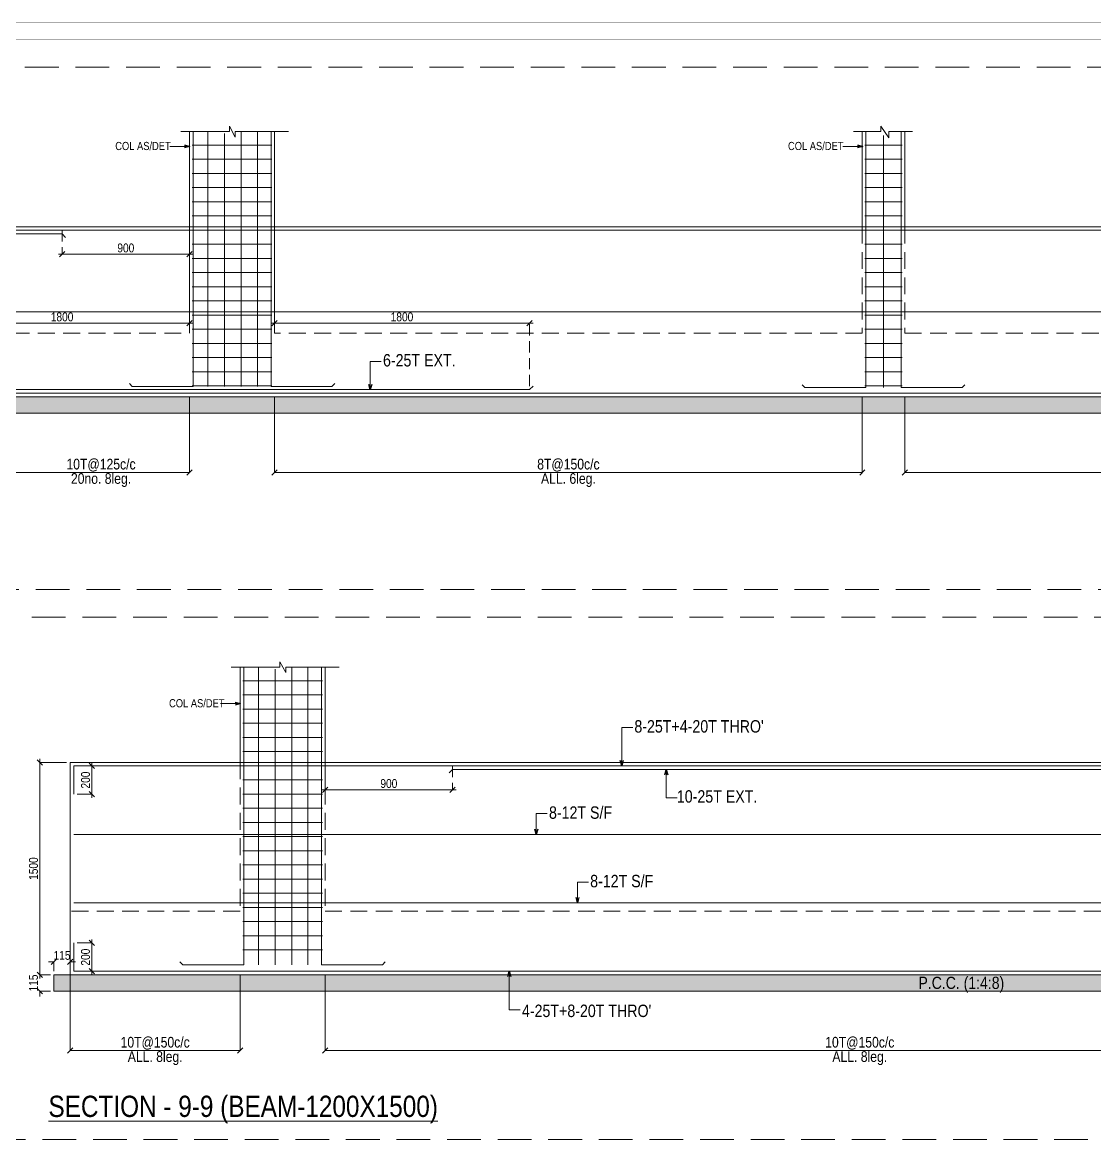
# Model space of a CAD drawing. Header units: millimetres. Extents: x 1112055 to 3390982, y -148532 to 766891.
# Drawn here: x 2384174 to 2414444, y 166506 to 198437 of the extents above; entities that cross this region are included whole.
import ezdxf

# ---------------------------------------------------------------- set-up
doc = ezdxf.new("R2010")
doc.units = ezdxf.units.MM
doc.header["$PDMODE"] = 35
doc.header["$PDSIZE"] = -25
doc.linetypes.add('Hidden', pattern=[9.525, 6.35, -3.175])
for name, color, linetype, lineweight in [('B FOOTING', 49, 'Continuous', 20), ('B HATCH', 250, 'Continuous', 0), ('B P.C.C', 251, 'Continuous', 0), ('B STEEL', 34, 'Continuous', 15), ('B STEEL TEXT', 7, 'Continuous', 15), ('B TITLE BLOCK', 250, 'Continuous', 0), ('B-COL NO', 7, 'Continuous', 5), ('B-ST DIM', 250, 'Continuous', 18), ('P STEEL', 7, 'Continuous', 30)]:
    doc.layers.add(name, color=color, linetype=linetype, lineweight=lineweight)
doc.styles.add('ARIAL', font='arial.ttf')
doc.styles.add('Q1', font='g13f12d.shx', dxfattribs={"width": 0.8})
doc.styles.add('SWINC', font='swissc.ttf')
doc.styles.add('SWINS', font='swissc.ttf')
doc.dimstyles.new('BH-STD', dxfattribs={"dimscale": 0, "dimtxt": 230, "dimasz": 125, "dimexe": 0, "dimexo": 100, "dimgap": 50, "dimtad": 1, "dimdec": 0, "dimzin": 1, "dimdsep": 46, "dimtxsty": 'Q1', "dimblk": 'ARCHTICK', "dimcen": 1, "dimdle": 100, "dimclrd": 250, "dimclre": 250, "dimclrt": 256, "dimadec": 0, "dimazin": 0, "dimtfac": 1, "dimtdec": 0, "dimtix": 1, "dimtofl": 0, "dimtmove": 0, "dimatfit": 2, "dimfxl": 1, "dimtolj": 1, "dimtzin": 0, "dimlwd": 9, "dimlwe": 9, "dimarcsym": 0})
doc.dimstyles.new('BHOOMI', dxfattribs={"dimtxt": 230, "dimasz": 150, "dimexe": 10, "dimexo": 0, "dimgap": 25, "dimtad": 1, "dimdec": 0, "dimzin": 0, "dimdsep": 46, "dimtxsty": 'SWINC', "dimblk": 'OBLIQUE', "dimcen": 0.09, "dimclrd": 250, "dimclre": 250, "dimclrt": 256, "dimaunit": 1, "dimadec": 3, "dimazin": 0, "dimtfac": 1, "dimtdec": 0, "dimtofl": 0, "dimtmove": 1, "dimatfit": 3, "dimfxl": 100, "dimtolj": 1, "dimtzin": 0, "dimlwd": 9, "dimlwe": 5, "dimarcsym": 0})
doc.dimstyles.new('DIM 1', dxfattribs={"dimscale": 0, "dimtxt": 230, "dimasz": 150, "dimexe": 0.18, "dimexo": 0.0625, "dimgap": 0.5, "dimtad": 1, "dimdec": 0, "dimzin": 0, "dimdsep": 46, "dimtxsty": 'ARIAL', "dimblk": 'OBLIQUE', "dimcen": 6, "dimse1": 1, "dimse2": 1, "dimclrd": 256, "dimclrt": 256, "dimadec": 0, "dimazin": 2, "dimtfac": 0.75, "dimtdec": 0, "dimtix": 1, "dimtofl": 0, "dimtmove": 1, "dimatfit": 3, "dimldrblk": 'OPEN30', "dimfxl": 0.18, "dimfrac": 1, "dimtolj": 1, "dimtzin": 0, "dimlwd": -1, "dimarcsym": 0})

# ---------------------------------------------------------------- blocks, each defined once
blk = doc.blocks.new('_Oblique')
at = {"color": 0, "linetype": 'ByBlock', "lineweight": -2}
blk.add_line((-0.5, -0.5), (0.5, 0.5), dxfattribs=at)
blk = doc.blocks.new('_Open30')
at = {"color": 0, "linetype": 'ByBlock', "lineweight": -2}
for p, q in [((-1, 0.27), (0, 0)), ((0, 0), (-1, -0.27)), ((0, 0), (-1, 0))]:
    blk.add_line(p, q, dxfattribs=at)
blk = doc.blocks.new('*D764')
at = {"layer": 'B-ST DIM', "color": 7, "linetype": 'Hidden', "lineweight": 9, "ltscale": 50, "transparency": 16777216}
blk.add_line((2385289, 192572), (2385289, 191894), dxfattribs=at)
at = {"layer": 'B-ST DIM', "color": 7, "lineweight": 9, "ltscale": 50, "transparency": 16777216}
for p, q in [((2388889, 192572), (2388889, 191894)), ((2385189, 191894), (2388989, 191894))]:
    blk.add_line(p, q, dxfattribs=at)
at = {"layer": 'Defpoints', "color": 0, "ltscale": 50, "transparency": 16777216}
for p in [(2385289, 192672), (2388889, 192672), (2388889, 191894)]:
    blk.add_point(p, dxfattribs=at)
at = {"layer": 'B-ST DIM', "color": 7, "lineweight": 9, "ltscale": 50, "transparency": 16777216, "xscale": 150, "yscale": 150, "zscale": 150, "rotation": 180}
blk.add_blockref('_Oblique', (2385289, 191894), dxfattribs=at)
at = {"layer": 'B-ST DIM', "color": 7, "lineweight": 9, "ltscale": 50, "transparency": 16777216, "xscale": 150, "yscale": 150, "zscale": 150}
blk.add_blockref('_Oblique', (2388889, 191894), dxfattribs=at)
at = {"layer": 'B-ST DIM', "color": 7, "ltscale": 50, "transparency": 16777216, "insert": (2387089, 192072), "char_height": 250, "attachment_point": 5, "style": 'SWINC'}
blk.add_mtext('\\A1;900', dxfattribs=at)
blk = doc.blocks.new('*D771')
at = {"layer": 'B-ST DIM', "color": 7, "lineweight": 9, "ltscale": 50, "transparency": 16777216}
for p, q in [((2388889, 192572), (2388889, 189946)), ((2381589, 189946), (2388989, 189946))]:
    blk.add_line(p, q, dxfattribs=at)
at = {"layer": 'B-ST DIM', "color": 7, "linetype": 'Hidden', "lineweight": 9, "ltscale": 50, "transparency": 16777216}
blk.add_line((2381689, 188172), (2381689, 189946), dxfattribs=at)
at = {"layer": 'Defpoints', "color": 0, "ltscale": 50, "transparency": 16777216}
for p in [(2388889, 192672), (2388889, 189946), (2381689, 188072)]:
    blk.add_point(p, dxfattribs=at)
at = {"layer": 'B-ST DIM', "color": 7, "lineweight": 9, "ltscale": 50, "transparency": 16777216, "xscale": 150, "yscale": 150, "zscale": 150, "rotation": 180}
blk.add_blockref('_Oblique', (2381689, 189946), dxfattribs=at)
at = {"layer": 'B-ST DIM', "color": 7, "lineweight": 9, "ltscale": 50, "transparency": 16777216, "xscale": 150, "yscale": 150, "zscale": 150}
blk.add_blockref('_Oblique', (2388889, 189946), dxfattribs=at)
at = {"layer": 'B-ST DIM', "color": 7, "ltscale": 50, "transparency": 16777216, "insert": (2385289, 190125), "char_height": 250, "attachment_point": 5, "style": 'SWINC'}
blk.add_mtext('\\A1;1800', dxfattribs=at)
blk = doc.blocks.new('*D772')
at = {"layer": 'B-ST DIM', "color": 7, "lineweight": 9, "ltscale": 50, "transparency": 16777216}
for p, q in [((2391289, 192572), (2391289, 189946)), ((2398589, 189946), (2391189, 189946))]:
    blk.add_line(p, q, dxfattribs=at)
at = {"layer": 'B-ST DIM', "color": 7, "linetype": 'Hidden', "lineweight": 9, "ltscale": 50, "transparency": 16777216}
blk.add_line((2398489, 188172), (2398489, 189946), dxfattribs=at)
at = {"layer": 'Defpoints', "color": 0, "ltscale": 50, "transparency": 16777216}
for p in [(2391289, 192672), (2391289, 189946), (2398489, 188072)]:
    blk.add_point(p, dxfattribs=at)
at = {"layer": 'B-ST DIM', "color": 7, "lineweight": 9, "ltscale": 50, "transparency": 16777216, "xscale": 150, "yscale": 150, "zscale": 150, "rotation": 180}
blk.add_blockref('_Oblique', (2391289, 189946), dxfattribs=at)
at = {"layer": 'B-ST DIM', "color": 7, "lineweight": 9, "ltscale": 50, "transparency": 16777216, "xscale": 150, "yscale": 150, "zscale": 150}
blk.add_blockref('_Oblique', (2398489, 189946), dxfattribs=at)
at = {"layer": 'B-ST DIM', "color": 7, "ltscale": 50, "transparency": 16777216, "insert": (2394889, 190125), "char_height": 250, "attachment_point": 5, "style": 'SWINC'}
blk.add_mtext('\\A1;1800', dxfattribs=at)
blk = doc.blocks.new('*D779')
at = {"layer": 'B-ST DIM', "color": 250, "lineweight": 5, "ltscale": 50, "transparency": 16777216}
for p, q in [((2383889, 187872), (2383889, 185722)), ((2388889, 187872), (2388889, 185722))]:
    blk.add_line(p, q, dxfattribs=at)
at = {"layer": 'B-ST DIM', "color": 250, "lineweight": 9, "ltscale": 50, "transparency": 16777216}
blk.add_line((2388889, 185732), (2383889, 185732), dxfattribs=at)
at = {"layer": 'Defpoints', "color": 0, "ltscale": 50, "transparency": 16777216}
for p in [(2383889, 187872), (2388889, 187872), (2383889, 185732)]:
    blk.add_point(p, dxfattribs=at)
at = {"layer": 'B-ST DIM', "color": 250, "lineweight": 9, "ltscale": 50, "transparency": 16777216, "xscale": 150, "yscale": 150, "zscale": 150, "rotation": 180}
blk.add_blockref('_Oblique', (2383889, 185732), dxfattribs=at)
at = {"layer": 'B-ST DIM', "color": 250, "lineweight": 9, "ltscale": 50, "transparency": 16777216, "xscale": 150, "yscale": 150, "zscale": 150}
blk.add_blockref('_Oblique', (2388889, 185732), dxfattribs=at)
at = {"layer": 'B-ST DIM', "color": 7, "ltscale": 50, "transparency": 16777216, "char_height": 300, "attachment_point": 5, "style": 'SWINC'}
for s, insert in [('\\A1;10T@125c/c', (2386389, 185939)), ('\\A1;20no. 8leg.', (2386389, 185518))]:
    blk.add_mtext(s, dxfattribs=dict(at, insert=insert))
blk = doc.blocks.new('*D780')
at = {"layer": 'B-ST DIM', "color": 250, "lineweight": 5, "ltscale": 50, "transparency": 16777216}
for p, q in [((2391289, 187872), (2391289, 185722)), ((2407890, 187872), (2407890, 185722))]:
    blk.add_line(p, q, dxfattribs=at)
at = {"layer": 'B-ST DIM', "color": 250, "lineweight": 9, "ltscale": 50, "transparency": 16777216}
blk.add_line((2391289, 185732), (2407890, 185732), dxfattribs=at)
at = {"layer": 'Defpoints', "color": 0, "ltscale": 50, "transparency": 16777216}
for p in [(2391289, 187872), (2407890, 187872), (2407890, 185732)]:
    blk.add_point(p, dxfattribs=at)
at = {"layer": 'B-ST DIM', "color": 250, "lineweight": 9, "ltscale": 50, "transparency": 16777216, "xscale": 150, "yscale": 150, "zscale": 150, "rotation": 180}
blk.add_blockref('_Oblique', (2391289, 185732), dxfattribs=at)
at = {"layer": 'B-ST DIM', "color": 250, "lineweight": 9, "ltscale": 50, "transparency": 16777216, "xscale": 150, "yscale": 150, "zscale": 150}
blk.add_blockref('_Oblique', (2407890, 185732), dxfattribs=at)
at = {"layer": 'B-ST DIM', "color": 7, "ltscale": 50, "transparency": 16777216, "char_height": 300, "attachment_point": 5, "style": 'SWINC'}
for s, insert in [('\\A1;8T@150c/c', (2399589, 185939)), ('\\A1;ALL. 6leg.', (2399589, 185518))]:
    blk.add_mtext(s, dxfattribs=dict(at, insert=insert))
blk = doc.blocks.new('*D781')
at = {"layer": 'B-ST DIM', "color": 250, "lineweight": 5, "ltscale": 50, "transparency": 16777216}
for p, q in [((2409090, 187872), (2409090, 185722)), ((2425370, 187872), (2425370, 185722))]:
    blk.add_line(p, q, dxfattribs=at)
at = {"layer": 'B-ST DIM', "color": 250, "lineweight": 9, "ltscale": 50, "transparency": 16777216}
blk.add_line((2425370, 185732), (2409090, 185732), dxfattribs=at)
at = {"layer": 'Defpoints', "color": 0, "ltscale": 50, "transparency": 16777216}
for p in [(2409090, 187872), (2425370, 187872), (2409090, 185732)]:
    blk.add_point(p, dxfattribs=at)
at = {"layer": 'B-ST DIM', "color": 250, "lineweight": 9, "ltscale": 50, "transparency": 16777216, "xscale": 150, "yscale": 150, "zscale": 150, "rotation": 180}
blk.add_blockref('_Oblique', (2409090, 185732), dxfattribs=at)
at = {"layer": 'B-ST DIM', "color": 250, "lineweight": 9, "ltscale": 50, "transparency": 16777216, "xscale": 150, "yscale": 150, "zscale": 150}
blk.add_blockref('_Oblique', (2425370, 185732), dxfattribs=at)
at = {"layer": 'B-ST DIM', "color": 7, "ltscale": 50, "transparency": 16777216, "char_height": 300, "attachment_point": 5, "style": 'SWINC'}
for s, insert in [('\\A1;8T@150c/c', (2417230, 185939)), ('\\A1;ALL. 6leg.', (2417230, 185518))]:
    blk.add_mtext(s, dxfattribs=dict(at, insert=insert))
blk = doc.blocks.new('*D2260')
at = {"layer": 'B-ST DIM', "color": 7, "lineweight": 9, "ltscale": 50, "transparency": 16777216}
for p, q in [((2385718, 172448), (2386130, 172448)), ((2386130, 171548), (2386130, 172548))]:
    blk.add_line(p, q, dxfattribs=at)
at = {"layer": 'B-ST DIM', "color": 7, "linetype": 'Hidden', "lineweight": 9, "ltscale": 50, "transparency": 16777216}
blk.add_line((2385718, 171648), (2386130, 171648), dxfattribs=at)
at = {"layer": 'Defpoints', "color": 0, "ltscale": 50, "transparency": 16777216}
for p in [(2385618, 172448), (2386130, 172448), (2385618, 171648)]:
    blk.add_point(p, dxfattribs=at)
at = {"layer": 'B-ST DIM', "color": 7, "lineweight": 9, "ltscale": 50, "transparency": 16777216, "xscale": 150, "yscale": 150, "zscale": 150}
for p, rotation in [((2386130, 172448), 90), ((2386130, 171648), 270)]:
    blk.add_blockref('_Oblique', p, dxfattribs=dict(at, rotation=rotation))
at = {"layer": 'B-ST DIM', "color": 7, "ltscale": 50, "transparency": 16777216, "insert": (2385951, 172048), "char_height": 250, "attachment_point": 5, "rotation": 90, "style": 'SWINC'}
blk.add_mtext('\\A1;200', dxfattribs=at)
blk = doc.blocks.new('*D2261')
at = {"layer": 'B-ST DIM', "color": 7, "lineweight": 9, "ltscale": 50, "transparency": 16777216}
for p, q in [((2384660, 171448), (2384660, 177648)), ((2385418, 177548), (2384660, 177548))]:
    blk.add_line(p, q, dxfattribs=at)
at = {"layer": 'B-ST DIM', "color": 7, "linetype": 'Hidden', "lineweight": 9, "ltscale": 50, "transparency": 16777216}
blk.add_line((2384958, 171548), (2384660, 171548), dxfattribs=at)
at = {"layer": 'Defpoints', "color": 0, "ltscale": 50, "transparency": 16777216}
for p in [(2384660, 177548), (2385518, 177548), (2385058, 171548)]:
    blk.add_point(p, dxfattribs=at)
at = {"layer": 'B-ST DIM', "color": 7, "lineweight": 9, "ltscale": 50, "transparency": 16777216, "xscale": 150, "yscale": 150, "zscale": 150}
for p, rotation in [((2384660, 177548), 90), ((2384660, 171548), 270)]:
    blk.add_blockref('_Oblique', p, dxfattribs=dict(at, rotation=rotation))
at = {"layer": 'B-ST DIM', "color": 7, "ltscale": 50, "transparency": 16777216, "insert": (2384482, 174548), "char_height": 250, "attachment_point": 5, "rotation": 90, "style": 'SWINC'}
blk.add_mtext('\\A1;1500', dxfattribs=at)
blk = doc.blocks.new('*D2262')
at = {"layer": 'B-ST DIM', "color": 7, "lineweight": 9, "ltscale": 50, "transparency": 16777216}
for p, q in [((2384660, 171548), (2384660, 171698)), ((2384958, 171088), (2384660, 171088)), ((2384660, 171088), (2384660, 170938))]:
    blk.add_line(p, q, dxfattribs=at)
at = {"layer": 'B-ST DIM', "color": 7, "linetype": 'Hidden', "lineweight": 9, "ltscale": 50, "transparency": 16777216}
blk.add_line((2384958, 171548), (2384660, 171548), dxfattribs=at)
at = {"layer": 'Defpoints', "color": 0, "ltscale": 50, "transparency": 16777216}
for p in [(2385058, 171548), (2384660, 171088), (2385058, 171088)]:
    blk.add_point(p, dxfattribs=at)
at = {"layer": 'B-ST DIM', "color": 7, "lineweight": 9, "ltscale": 50, "transparency": 16777216, "xscale": 150, "yscale": 150, "zscale": 150}
for p, rotation in [((2384660, 171548), 270), ((2384660, 171088), 90)]:
    blk.add_blockref('_Oblique', p, dxfattribs=dict(at, rotation=rotation))
at = {"layer": 'B-ST DIM', "color": 7, "ltscale": 50, "transparency": 16777216, "insert": (2384482, 171318), "char_height": 250, "attachment_point": 5, "rotation": 90, "style": 'SWINC'}
blk.add_mtext('\\A1;115', dxfattribs=at)
blk = doc.blocks.new('*D2263')
at = {"layer": 'B-ST DIM', "color": 7, "lineweight": 9, "ltscale": 50, "transparency": 16777216}
for p, q in [((2385058, 171918), (2384908, 171918)), ((2385518, 171648), (2385518, 171918)), ((2385518, 171918), (2385668, 171918))]:
    blk.add_line(p, q, dxfattribs=at)
at = {"layer": 'B-ST DIM', "color": 7, "linetype": 'Hidden', "lineweight": 9, "ltscale": 50, "transparency": 16777216}
blk.add_line((2385058, 171648), (2385058, 171918), dxfattribs=at)
at = {"layer": 'Defpoints', "color": 0, "ltscale": 50, "transparency": 16777216}
for p in [(2385518, 171918), (2385058, 171548), (2385518, 171548)]:
    blk.add_point(p, dxfattribs=at)
at = {"layer": 'B-ST DIM', "color": 7, "lineweight": 9, "ltscale": 50, "transparency": 16777216, "xscale": 150, "yscale": 150, "zscale": 150}
blk.add_blockref('_Oblique', (2385058, 171918), dxfattribs=at)
at = {"layer": 'B-ST DIM', "color": 7, "lineweight": 9, "ltscale": 50, "transparency": 16777216, "xscale": 150, "yscale": 150, "zscale": 150, "rotation": 180}
blk.add_blockref('_Oblique', (2385518, 171918), dxfattribs=at)
at = {"layer": 'B-ST DIM', "color": 7, "ltscale": 50, "transparency": 16777216, "insert": (2385288, 172097), "char_height": 250, "attachment_point": 5, "style": 'SWINC'}
blk.add_mtext('\\A1;115', dxfattribs=at)
blk = doc.blocks.new('*D2264')
at = {"layer": 'B-ST DIM', "color": 250, "lineweight": 5, "ltscale": 50, "transparency": 16777216}
for p, q in [((2385518, 171548), (2385518, 169398)), ((2390318, 171548), (2390318, 169398))]:
    blk.add_line(p, q, dxfattribs=at)
at = {"layer": 'B-ST DIM', "color": 250, "lineweight": 9, "ltscale": 50, "transparency": 16777216}
blk.add_line((2390318, 169408), (2385518, 169408), dxfattribs=at)
at = {"layer": 'Defpoints', "color": 0, "ltscale": 50, "transparency": 16777216}
for p in [(2385518, 171548), (2390318, 171548), (2385518, 169408)]:
    blk.add_point(p, dxfattribs=at)
at = {"layer": 'B-ST DIM', "color": 250, "lineweight": 9, "ltscale": 50, "transparency": 16777216, "xscale": 150, "yscale": 150, "zscale": 150, "rotation": 180}
blk.add_blockref('_Oblique', (2385518, 169408), dxfattribs=at)
at = {"layer": 'B-ST DIM', "color": 250, "lineweight": 9, "ltscale": 50, "transparency": 16777216, "xscale": 150, "yscale": 150, "zscale": 150}
blk.add_blockref('_Oblique', (2390318, 169408), dxfattribs=at)
at = {"layer": 'B-ST DIM', "color": 7, "ltscale": 50, "transparency": 16777216, "char_height": 300, "attachment_point": 5, "style": 'SWINC'}
for s, insert in [('\\A1;10T@150c/c', (2387918, 169615)), ('\\A1;ALL. 8leg.', (2387918, 169194))]:
    blk.add_mtext(s, dxfattribs=dict(at, insert=insert))
blk = doc.blocks.new('*D2265')
at = {"layer": 'B-ST DIM', "color": 7, "lineweight": 9, "ltscale": 50, "transparency": 16777216}
for p, q in [((2386130, 177548), (2386130, 176548)), ((2385718, 176648), (2386130, 176648))]:
    blk.add_line(p, q, dxfattribs=at)
at = {"layer": 'B-ST DIM', "color": 7, "linetype": 'Hidden', "lineweight": 9, "ltscale": 50, "transparency": 16777216}
blk.add_line((2385718, 177448), (2386130, 177448), dxfattribs=at)
at = {"layer": 'Defpoints', "color": 0, "ltscale": 50, "transparency": 16777216}
for p in [(2385618, 177448), (2385618, 176648), (2386130, 176648)]:
    blk.add_point(p, dxfattribs=at)
at = {"layer": 'B-ST DIM', "color": 7, "lineweight": 9, "ltscale": 50, "transparency": 16777216, "xscale": 150, "yscale": 150, "zscale": 150}
for p, rotation in [((2386130, 177448), 90), ((2386130, 176648), 270)]:
    blk.add_blockref('_Oblique', p, dxfattribs=dict(at, rotation=rotation))
at = {"layer": 'B-ST DIM', "color": 7, "ltscale": 50, "transparency": 16777216, "insert": (2385951, 177048), "char_height": 250, "attachment_point": 5, "rotation": 90, "style": 'SWINC'}
blk.add_mtext('\\A1;200', dxfattribs=at)
blk = doc.blocks.new('*D2268')
at = {"layer": 'B-ST DIM', "color": 7, "lineweight": 9, "ltscale": 50, "transparency": 16777216}
for p, q in [((2392718, 177448), (2392718, 176770)), ((2396418, 176770), (2392618, 176770))]:
    blk.add_line(p, q, dxfattribs=at)
at = {"layer": 'B-ST DIM', "color": 7, "linetype": 'Hidden', "lineweight": 9, "ltscale": 50, "transparency": 16777216}
blk.add_line((2396318, 177448), (2396318, 176770), dxfattribs=at)
at = {"layer": 'Defpoints', "color": 0, "ltscale": 50, "transparency": 16777216}
for p in [(2392718, 177548), (2396318, 177548), (2392718, 176770)]:
    blk.add_point(p, dxfattribs=at)
at = {"layer": 'B-ST DIM', "color": 7, "lineweight": 9, "ltscale": 50, "transparency": 16777216, "xscale": 150, "yscale": 150, "zscale": 150, "rotation": 180}
blk.add_blockref('_Oblique', (2392718, 176770), dxfattribs=at)
at = {"layer": 'B-ST DIM', "color": 7, "lineweight": 9, "ltscale": 50, "transparency": 16777216, "xscale": 150, "yscale": 150, "zscale": 150}
blk.add_blockref('_Oblique', (2396318, 176770), dxfattribs=at)
at = {"layer": 'B-ST DIM', "color": 7, "ltscale": 50, "transparency": 16777216, "insert": (2394518, 176948), "char_height": 250, "attachment_point": 5, "style": 'SWINC'}
blk.add_mtext('\\A1;900', dxfattribs=at)
blk = doc.blocks.new('*D2270')
at = {"layer": 'B-ST DIM', "color": 250, "lineweight": 5, "ltscale": 50, "transparency": 16777216}
for p, q in [((2392718, 171548), (2392718, 169398)), ((2422918, 171548), (2422918, 169398))]:
    blk.add_line(p, q, dxfattribs=at)
at = {"layer": 'B-ST DIM', "color": 250, "lineweight": 9, "ltscale": 50, "transparency": 16777216}
blk.add_line((2392718, 169408), (2422918, 169408), dxfattribs=at)
at = {"layer": 'Defpoints', "color": 0, "ltscale": 50, "transparency": 16777216}
for p in [(2392718, 171548), (2422918, 171548), (2422918, 169408)]:
    blk.add_point(p, dxfattribs=at)
at = {"layer": 'B-ST DIM', "color": 250, "lineweight": 9, "ltscale": 50, "transparency": 16777216, "xscale": 150, "yscale": 150, "zscale": 150, "rotation": 180}
blk.add_blockref('_Oblique', (2392718, 169408), dxfattribs=at)
at = {"layer": 'B-ST DIM', "color": 250, "lineweight": 9, "ltscale": 50, "transparency": 16777216, "xscale": 150, "yscale": 150, "zscale": 150}
blk.add_blockref('_Oblique', (2422918, 169408), dxfattribs=at)
at = {"layer": 'B-ST DIM', "color": 7, "ltscale": 50, "transparency": 16777216, "char_height": 300, "attachment_point": 5, "style": 'SWINC'}
for s, insert in [('\\A1;10T@150c/c', (2407818, 169615)), ('\\A1;ALL. 8leg.', (2407818, 169194))]:
    blk.add_mtext(s, dxfattribs=dict(at, insert=insert))

msp = doc.modelspace()

# ---------------------------------------------------------------- hatches: boundary and pattern name
at = {"layer": 'B HATCH', "lineweight": 0}
h = msp.add_hatch(dxfattribs=at)
h.set_pattern_fill('AR-CONC', color=250, scale=3, style=0)
h.set_pattern_definition([(50, (804158.6, -332174.44), (546.55401, -47.81726), [57.15, -628.65]), (355, (804158.6, -332174.44), (-105.73026, 573.17054), [45.72, -502.92175]), (100.451445, (804204.16, -332178.43), (440.82374, 525.35326), [48.57003, -534.27073]), (46.1842, (804158.6, -332022.04), (813.23712, -126.12698), [85.725, -942.975]), (96.63556, (804226.4, -332032.55), (712.2124, 742.27837), [72.85507, -801.40682]), (351.18415, (804158.6, -332022), (712.2124, 742.27837), [68.5799, -754.3792]), (21, (804234.8, -332060.14), (454.84317, -306.7956), [57.15, -628.65]), (326, (804234.8, -332060.14), (185.40609, 552.5639), [45.72, -502.92]), (71.451445, (804272.7, -332085.7), (640.24926, 245.7683), [48.57003, -534.26981]), (37.5, (804158.61, -332174.44), (9.26581, 253.665117), [0, -496.824, 0, -510.54, 0, -504.825]), (7.5, (804158.6, -332174.44), (200.458988, 300.541724), [0, -291.084, 0, -485.394, 0, -192.405]), (327.5, (803988.69, -332174.44), (406.771786, -17.186232), [0, -190.5, 0, -594.36, 0, -788.67]), (317.5, (803912.5, -332174.44), (444.387544, 76.27947), [0, -247.65, 0, -394.716, 0, -560.07])])
h.paths.add_polyline_path([(2431549.6, 187411.9), (2431549.6, 187871.9), (2318629.5, 187871.9), (2318629.5, 187411.9)])
h = msp.add_hatch(dxfattribs=at)
h.set_pattern_fill('AR-CONC', color=250, scale=3, style=0)
h.set_pattern_definition([(50, (-195671.6, 12659.74), (546.55401, -47.81726), [57.15, -628.65]), (355, (-195671.6, 12659.74), (-105.73026, 573.17054), [45.72, -502.92175]), (100.451445, (-195626.05, 12655.76), (440.82374, 525.35326), [48.57003, -534.27073]), (46.1842, (-195671.6, 12812.14), (813.23712, -126.12698), [85.725, -942.975]), (96.635558, (-195603.8, 12801.6), (712.2124, 742.27837), [72.85507, -801.40682]), (351.18415, (-195671.6, 12812.1), (712.2124, 742.27837), [68.5799, -754.3792]), (21, (-195595.4, 12774.04), (454.84317, -306.795595), [57.15, -628.65]), (326, (-195595.4, 12774.04), (185.40609, 552.5639), [45.72, -502.92]), (71.451445, (-195557.5, 12748.5), (640.24926, 245.76831), [48.57003, -534.26981]), (37.5, (-195671.6, 12659.74), (9.26581, 253.665117), [0, -496.824, 0, -510.54, 0, -504.825]), (7.5, (-195671.6, 12659.74), (200.458988, 300.541724), [0, -291.084, 0, -485.394, 0, -192.405]), (327.5, (-195841.52, 12659.74), (406.771786, -17.186232), [0, -190.5, 0, -594.36, 0, -788.67]), (317.5, (-195917.72, 12659.74), (444.387544, 76.279473), [0, -247.65, 0, -394.716, 0, -560.07])])
h.paths.add_polyline_path([(2385057.8, 171547.8), (2436277.8, 171547.8), (2436277.8, 171087.8), (2385057.8, 171087.8)])

# ---------------------------------------------------------------- linework, layer by layer
at = {"layer": 'B FOOTING', "color": 1, "lineweight": 13, "ltscale": 10}
for p, q in [((2388889.4, 195363.8), (2388889.4, 192671.9)), ((2391289.4, 195363.8), (2391289.4, 192671.9)), ((2407889.6, 195363.8), (2407889.6, 192671.9)), ((2409089.6, 195363.8), (2409089.6, 192671.9)), ((2390317.8, 180239.8), (2390317.8, 177547.8)), ((2392717.8, 180239.8), (2392717.8, 177547.8))]:
    msp.add_line(p, q, dxfattribs=at)
at = {"layer": 'B FOOTING'}
for p, q in [((2319089.5, 192671.9), (2431089.6, 192671.9)), ((2385517.8, 171547.8), (2385517.8, 177547.8)), ((2435817.8, 177547.8), (2385517.8, 177547.8))]:
    msp.add_line(p, q, dxfattribs=at)
at = {"layer": 'B FOOTING', "color": 1, "lineweight": 13, "ltscale": 10}
for points in [[(2391686.8, 195363.8), (2390179.1, 195363.8), (2390179.1, 195205.4), (2390013.8, 195514.8), (2390013.8, 195363.8), (2388639.8, 195363.8)], [(2409310, 195363.8), (2408637.7, 195363.8), (2408637.7, 195178.5), (2408409.3, 195512.5), (2408409.3, 195363.8), (2407643.2, 195363.8)], [(2393115.2, 180239.8), (2391607.5, 180239.8), (2391607.5, 180081.3), (2391442.2, 180390.7), (2391442.2, 180239.8), (2390068.2, 180239.8)]]:
    msp.add_lwpolyline(points, dxfattribs=at)
at = {"layer": 'B FOOTING'}
for points in [[(2318629.5, 187871.9), (2431549.6, 187871.9), (2431549.6, 187411.9), (2318629.5, 187411.9)], [(2385057.8, 171547.8), (2436277.8, 171547.8), (2436277.8, 171087.8), (2385057.8, 171087.8)]]:
    msp.add_lwpolyline(points, close=True, dxfattribs=at)
at = {"layer": 'B P.C.C', "color": 250, "linetype": 'Hidden', "lineweight": 0, "ltscale": 150}
for points in [[(2317088.7, 197181.9), (2448364.5, 197181.9), (2448364.5, 182426.9), (2317088.7, 182426.9)], [(2451112.3, 181649.7), (2383305.4, 181649.7), (2383305.4, 166894.7), (2451112.3, 166894.7)]]:
    msp.add_lwpolyline(points, close=True, dxfattribs=at)
at = {"layer": 'B P.C.C', "color": 250, "linetype": 'Hidden', "lineweight": 0, "ltscale": 75}
for points in [[(2358889.5, 192671.9), (2358889.5, 189671.9), (2388889.4, 189671.9), (2388889.4, 192671.9)], [(2407889.6, 192671.9), (2407889.6, 189671.9), (2391289.4, 189671.9), (2391289.4, 192671.9)], [(2409089.6, 192671.9), (2409089.6, 189671.9), (2425369.6, 189671.9), (2425369.6, 192671.9)], [(2390317.8, 177547.8), (2390317.8, 173347.8), (2385517.8, 173347.8)], [(2392717.8, 177547.8), (2392717.8, 173347.8), (2422917.8, 173347.8), (2422917.8, 177547.8)]]:
    msp.add_lwpolyline(points, dxfattribs=at)
at = {"layer": 'B STEEL'}
for p, q in [((2385289.4, 192471.9), (2362489.5, 192471.9)), ((2385389.4, 192371.9), (2385289.4, 192471.9)), ((2319089.5, 190271.9), (2431089.6, 190271.9)), ((2381689.4, 188071.9), (2398489.4, 188071.9)), ((2398489.4, 188071.9), (2398589.4, 188171.9)), ((2396217.8, 177247.8), (2396317.8, 177347.8)), ((2419317.8, 177347.8), (2396317.8, 177347.8)), ((2385617.8, 175514.5), (2435717.8, 175514.5)), ((2385617.8, 173581.1), (2435717.8, 173581.1))]:
    msp.add_line(p, q, dxfattribs=at)
for points in [[(2319189.5, 191771.9), (2319189.5, 192571.9), (2430989.6, 192571.9), (2430989.6, 191771.9)], [(2319189.5, 188771.9), (2319189.5, 187971.9), (2430989.6, 187971.9), (2430989.6, 188771.9)], [(2385617.8, 176647.8), (2385617.8, 177447.8), (2435717.8, 177447.8), (2435717.8, 176647.8)], [(2385617.8, 172447.8), (2385617.8, 171647.8), (2435717.8, 171647.8), (2435717.8, 172447.8)]]:
    msp.add_lwpolyline(points, dxfattribs=at)
at = {"layer": 'B TITLE BLOCK', "color": 1, "const_width": 10.8}
msp.add_lwpolyline([(2464580.5, 198431.1), (2464580.5, 132284.8), (2315983.6, 132284.8), (2315983.6, 198431.1)], close=True, dxfattribs=at)
at = {"layer": 'B TITLE BLOCK', "color": 250, "lineweight": 0, "const_width": 10.8}
msp.add_lwpolyline([(2464099.8, 197950.5), (2464099.8, 132765.4), (2316464.3, 132765.4), (2316464.3, 197950.5)], close=True, dxfattribs=at)
at = {"layer": 'P STEEL', "color": 250, "lineweight": 0}
for p, q in [((2389404.6, 195363.8), (2389404.6, 188162.1)), ((2389876.2, 195306.7), (2389876.2, 188162.1)), ((2390347.8, 195363.8), (2390347.8, 188162.1)), ((2390804.6, 195363.8), (2390804.6, 188162.1)), ((2408489.6, 195245.8), (2408489.6, 188128.3)), ((2388964.4, 194976.2), (2391214.4, 194976.2)), ((2407964.6, 194976.2), (2409014.6, 194976.2)), ((2388964.4, 194576.2), (2391214.4, 194576.2)), ((2407964.6, 194576.2), (2409014.6, 194576.2)), ((2388964.4, 194176.2), (2391214.4, 194176.2)), ((2407964.6, 194176.2), (2409014.6, 194176.2)), ((2388964.4, 193776.2), (2391214.4, 193776.2)), ((2407964.6, 193776.2), (2409014.6, 193776.2)), ((2388964.4, 193376.2), (2391214.4, 193376.2)), ((2407964.6, 193376.2), (2409014.6, 193376.2)), ((2388964.4, 192976.2), (2391214.4, 192976.2)), ((2407964.6, 192976.2), (2409014.6, 192976.2)), ((2388964.4, 192576.2), (2391214.4, 192576.2)), ((2407964.6, 192576.2), (2409014.6, 192576.2)), ((2388964.4, 192176.2), (2391214.4, 192176.2)), ((2407964.6, 192176.2), (2409014.6, 192176.2)), ((2388964.4, 191776.2), (2391214.4, 191776.2)), ((2407964.6, 191776.2), (2409014.6, 191776.2)), ((2388964.4, 191376.2), (2391214.4, 191376.2)), ((2407964.6, 191376.2), (2409014.6, 191376.2)), ((2388964.4, 190976.2), (2391214.4, 190976.2)), ((2407964.6, 190976.2), (2409014.6, 190976.2)), ((2388964.4, 190576.2), (2391214.4, 190576.2)), ((2407964.6, 190576.2), (2409014.6, 190576.2)), ((2388964.4, 190176.2), (2391214.4, 190176.2)), ((2407964.6, 190176.2), (2409014.6, 190176.2)), ((2388964.4, 189776.2), (2391214.4, 189776.2)), ((2407964.6, 189776.2), (2409014.6, 189776.2)), ((2388964.4, 189376.2), (2391214.4, 189376.2)), ((2407964.6, 189376.2), (2409014.6, 189376.2)), ((2388964.4, 188976.2), (2391214.4, 188976.2)), ((2407964.6, 188976.2), (2409014.6, 188976.2)), ((2388964.4, 188576.2), (2391214.4, 188576.2)), ((2407964.6, 188576.2), (2409014.6, 188576.2)), ((2388964.4, 188176.2), (2391214.4, 188176.2)), ((2407964.6, 188176.2), (2409014.6, 188176.2)), ((2390833, 180239.8), (2390833, 171831)), ((2391304.6, 180182.6), (2391304.6, 171831)), ((2391776.2, 180239.8), (2391776.2, 171831)), ((2392233, 180239.8), (2392233, 171831)), ((2390392.8, 179852.2), (2392642.8, 179852.2)), ((2390392.8, 179452.2), (2392642.8, 179452.2)), ((2390392.8, 179052.2), (2392642.8, 179052.2)), ((2390392.8, 178652.2), (2392642.8, 178652.2)), ((2390392.8, 178252.2), (2392642.8, 178252.2)), ((2390392.8, 177852.2), (2392642.8, 177852.2)), ((2390392.8, 177452.2), (2392642.8, 177452.2)), ((2390392.8, 177052.2), (2392642.8, 177052.2)), ((2390392.8, 176652.2), (2392642.8, 176652.2)), ((2390392.8, 176252.2), (2392642.8, 176252.2)), ((2390392.8, 175852.2), (2392642.8, 175852.2)), ((2390392.8, 175452.2), (2392642.8, 175452.2)), ((2390392.8, 175052.2), (2392642.8, 175052.2)), ((2390392.8, 174652.2), (2392642.8, 174652.2)), ((2390392.8, 174252.2), (2392642.8, 174252.2)), ((2390392.8, 173852.2), (2392642.8, 173852.2)), ((2390392.8, 173452.2), (2392642.8, 173452.2)), ((2390392.8, 173052.2), (2392642.8, 173052.2)), ((2390392.8, 172652.2), (2392642.8, 172652.2)), ((2390392.8, 172252.2), (2392642.8, 172252.2))]:
    msp.add_line(p, q, dxfattribs=at)
for points in [[(2388989.4, 195363.8), (2388989.4, 188162.1), (2387267.4, 188162.1), (2387189.4, 188243.9)], [(2391189.4, 195363.8), (2391189.4, 188162.1), (2392911.4, 188162.1), (2392989.4, 188243.9)], [(2407989.6, 195363.8), (2407989.6, 188131.2), (2406267.5, 188131.2), (2406189.6, 188212.9)], [(2408989.6, 195363.8), (2408989.6, 188131.2), (2410711.6, 188131.2), (2410789.6, 188212.9)], [(2390417.8, 180239.8), (2390417.8, 171831), (2388695.8, 171831), (2388617.8, 171912.7)], [(2392617.8, 180239.8), (2392617.8, 171831), (2394339.9, 171831), (2394417.8, 171912.7)]]:
    msp.add_lwpolyline(points, dxfattribs=at)

# ---------------------------------------------------------------- texts
at = {"layer": 'B STEEL TEXT', "lineweight": 5, "style": 'SWINS'}
for p in [(2386790.7, 194837.6), (2405790.8, 194837.6), (2388310, 179102.1)]:
    msp.add_text('COL AS/DET', height=230, dxfattribs=at).set_placement(p)
at = {"layer": 'B STEEL TEXT', "lineweight": 9, "style": 'SWINC'}
for s, height, p in [('6-25T EXT.', 350, (2394352.5, 188727.1)), ("8-25T+4-20T THRO'", 350, (2401452.5, 178389.4)), ('10-25T EXT.', 350, (2402652.4, 176410.4)), ('8-12T S/F', 350, (2399040.6, 175954)), ('8-12T S/F', 350, (2400203.9, 174020.7)), ('P.C.C. (1:4:8)', 346, (2409475.2, 171148.7)), ("4-25T+8-20T THRO'", 350, (2398277.5, 170356.2))]:
    msp.add_text(s, height=height, dxfattribs=at).set_placement(p)
at = {"layer": 'B-COL NO', "color": 3, "lineweight": 15, "style": 'SWINC'}
msp.add_text('%%USECTION - 9-9 (BEAM-1200X1500)', height=600, dxfattribs=at).set_placement((2384904.4, 167534.9))

# ---------------------------------------------------------------- dimensions: what is measured, and where the dimension line sits
at = {"layer": 'B-ST DIM', "ltscale": 50}
for base, p1, p2, picture, middle in [((2388889.4, 189946.4), (2381689.4, 188071.9), (2388889.4, 192671.9), '*D771', (2385289.4, 190124.7)), ((2388889.4, 191894), (2385289.4, 192671.9), (2388889.4, 192671.9), '*D764', (2387089.4, 192072.3)), ((2385517.8, 171918.2), (2385057.8, 171547.8), (2385517.8, 171547.8), '*D2263', (2385287.8, 172096.5))]:
    dim = msp.add_linear_dim(base=base, p1=p1, p2=p2, dimstyle='BH-STD', override={"dimscale": 1, "dimtxt": 250, "dimasz": 150, "dimlfac": 0.25, "dimtxsty": 'SWINC', "dimblk1": 'Oblique', "dimblk2": 'Oblique', "dimsah": 1, "dimclrd": 7, "dimclre": 7, "dimclrt": 7}, dxfattribs=at)
    dim.commit()
    dim.dimension.update_dxf_attribs({"geometry": picture, "text_midpoint": middle})
for base, p1, p2, angle, picture, middle in [((2391289.4, 189946.4), (2398489.4, 188071.9), (2391289.4, 192671.9), 180, '*D772', (2394889.4, 190124.7)), ((2384660.2, 177547.8), (2385057.8, 171547.8), (2385517.8, 177547.8), 90, '*D2261', (2384481.8, 174547.8)), ((2386130, 176647.8), (2385617.8, 177447.8), (2385617.8, 176647.8), 270, '*D2265', (2385951.5, 177047.8)), ((2392717.8, 176769.9), (2396317.8, 177547.8), (2392717.8, 177547.8), 180, '*D2268', (2394517.8, 176948.2)), ((2386130, 172447.8), (2385617.8, 171647.8), (2385617.8, 172447.8), 90, '*D2260', (2385951.5, 172047.8)), ((2384660.2, 171087.8), (2385057.8, 171547.8), (2385057.8, 171087.8), 90, '*D2262', (2384481.8, 171317.8))]:
    dim = msp.add_linear_dim(base=base, p1=p1, p2=p2, angle=angle, dimstyle='BH-STD', override={"dimscale": 1, "dimtxt": 250, "dimasz": 150, "dimlfac": 0.25, "dimtxsty": 'SWINC', "dimblk1": 'Oblique', "dimblk2": 'Oblique', "dimsah": 1, "dimclrd": 7, "dimclre": 7, "dimclrt": 7}, dxfattribs=at)
    dim.commit()
    dim.dimension.update_dxf_attribs({"geometry": picture, "text_midpoint": middle})
for base, p1, p2, text, picture, middle in [((2383889.4, 185731.7), (2388889.4, 187871.9), (2383889.4, 187871.9), '10T@125c/c\\X20no. 8leg.', '*D779', (2386389.4, 185731.7)), ((2409089.6, 185731.7), (2425369.6, 187871.9), (2409089.6, 187871.9), '8T@150c/c\\XALL. 6leg.', '*D781', (2417229.6, 185731.7)), ((2385517.8, 169407.6), (2390317.8, 171547.8), (2385517.8, 171547.8), '10T@150c/c\\XALL. 8leg.', '*D2264', (2387917.8, 169407.6))]:
    dim = msp.add_linear_dim(base=base, p1=p1, p2=p2, angle=180, text=text, dimstyle='BHOOMI', override={"dimtxt": 300, "dimclrt": 7}, dxfattribs=at)
    dim.commit()
    dim.dimension.update_dxf_attribs({"geometry": picture, "text_midpoint": middle})
for base, p1, p2, text, picture, middle in [((2407889.6, 185731.7), (2391289.4, 187871.9), (2407889.6, 187871.9), '8T@150c/c\\XALL. 6leg.', '*D780', (2399589.5, 185731.7)), ((2422917.8, 169407.6), (2392717.8, 171547.8), (2422917.8, 171547.8), '10T@150c/c\\XALL. 8leg.', '*D2270', (2407817.8, 169407.6))]:
    dim = msp.add_linear_dim(base=base, p1=p1, p2=p2, text=text, dimstyle='BHOOMI', override={"dimtxt": 300, "dimclrt": 7}, dxfattribs=at)
    dim.commit()
    dim.dimension.update_dxf_attribs({"geometry": picture, "text_midpoint": middle})

# ---------------------------------------------------------------- leaders
at = {"layer": 'B STEEL TEXT', "lineweight": 5}
for points in [[(2388900.1, 194942.5), (2388335.7, 194942.5)], [(2407900.3, 194942.5), (2407335.9, 194942.5)], [(2393994.2, 188071.9), (2393994.2, 188869.4), (2394305.2, 188869.4)], [(2390328.5, 179207.1), (2389764.1, 179207.1)], [(2401094.2, 177447.8), (2401094.2, 178536.1), (2401405.3, 178536.1)], [(2402352.2, 177347.8), (2402352.2, 176550.3), (2402663.3, 176550.3)], [(2398682.2, 175514.5), (2398682.2, 176100.7), (2398993.3, 176100.7)], [(2399845.6, 173581.1), (2399845.6, 174167.3), (2400156.7, 174167.3)], [(2397919.2, 171647.8), (2397919.2, 170559.5), (2398230.2, 170559.5)]]:
    msp.add_leader(points, dimstyle='DIM 1', override={"dimscale": 1, "dimtad": 0, "dimtxsty": 'SWINC', "dimfxlon": 1, "dimlwd": 5, "dimarcsym": 2}, dxfattribs=at)

doc.saveas('drawing.dxf')
